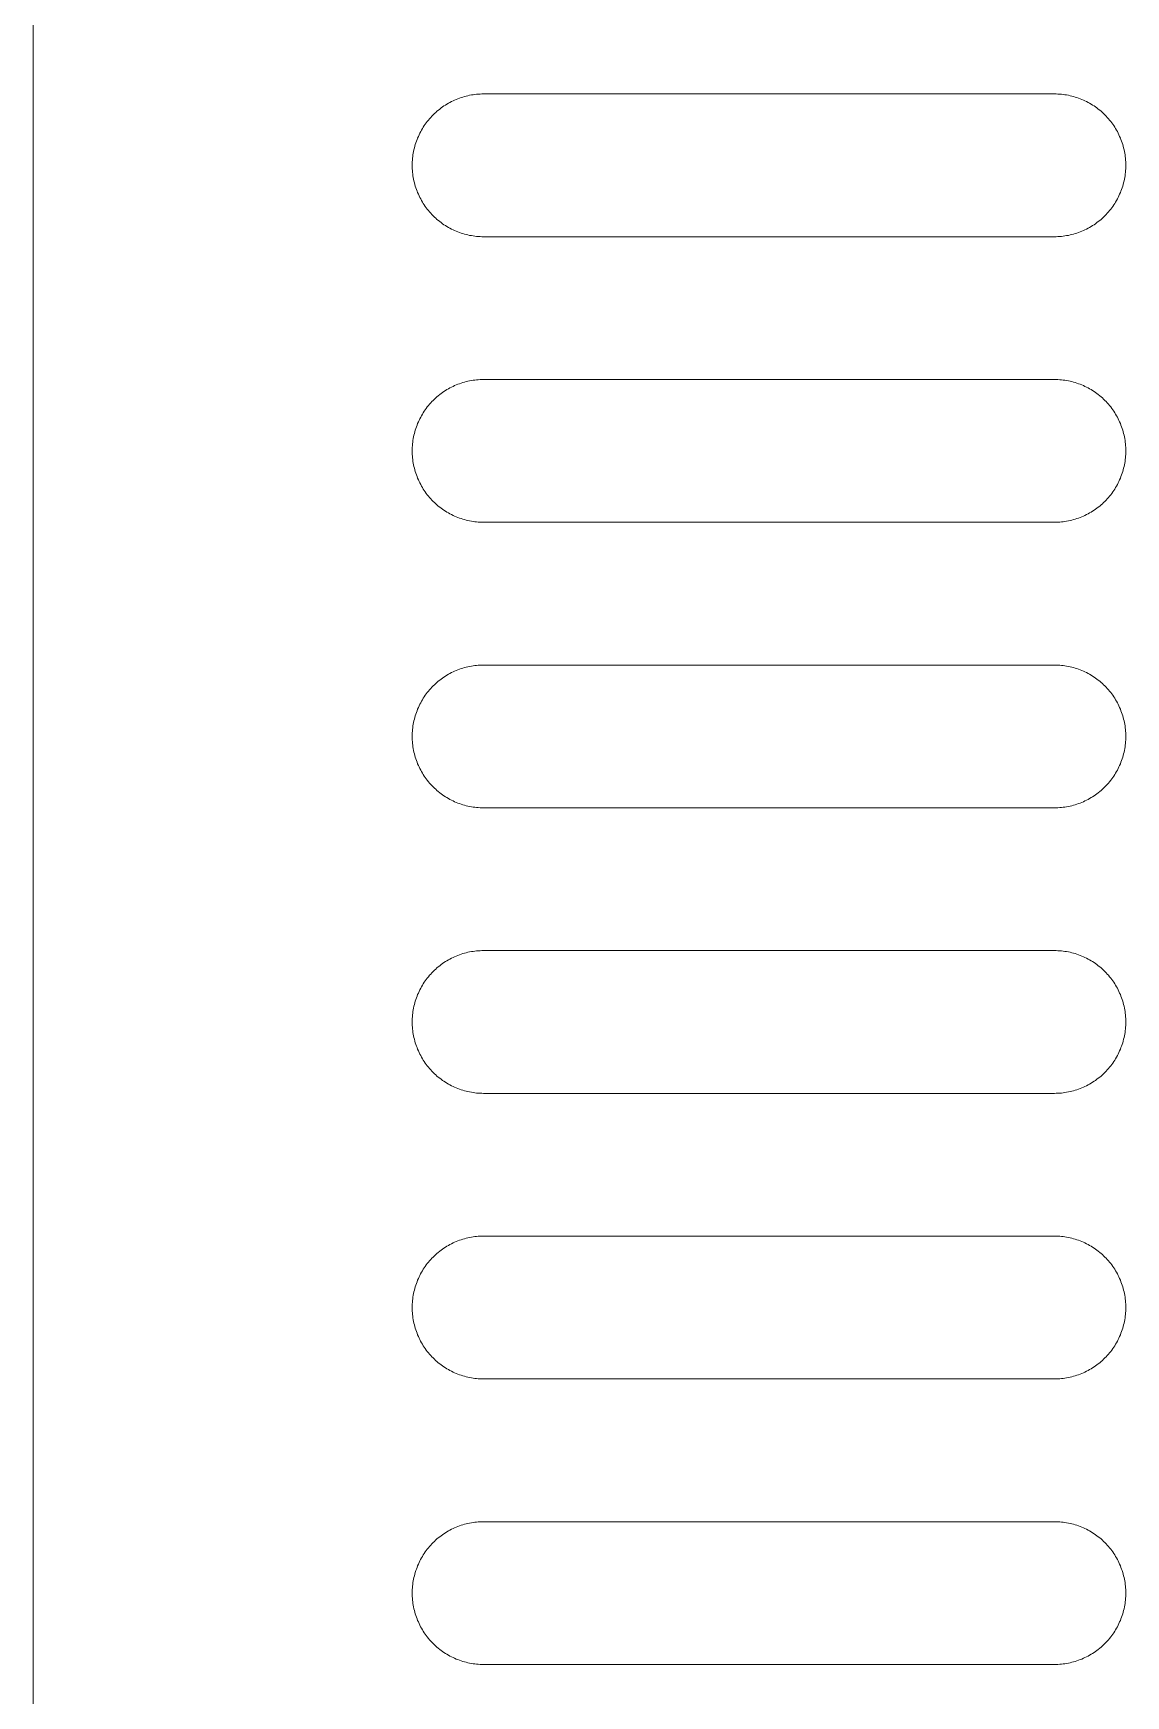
# Model space of a CAD drawing. Header units: millimetres. Extents: x -159872 to 386485, y -250577 to 158966.
# Drawn here: x 156718.8 to 156753.3, y 10677.7 to 10730.1 of the extents above; entities that cross this region are included whole.
import ezdxf

# ---------------------------------------------------------------- set-up
doc = ezdxf.new("R2010")
doc.units = ezdxf.units.MM
doc.layers.get('0').update_dxf_attribs({"lineweight": 25})
doc.layers.add('LDS-equipment-kitchen equipment', color=3, linetype='Continuous', lineweight=13)

# ---------------------------------------------------------------- blocks, each defined once
blk = doc.blocks.new('A$C9600e4bc')
at = {"linetype": 'Continuous', "transparency": 33554687}
for points in [[(0, 1395, 0), (682.4, 1395, 0)], [(467.2, 1383.05, 0), (467.2, 1383.05, 0)], [(476.2, 1383.05, 0), (476.2, 1383.05, 0)], [(485.2, 1383.05, 0), (485.2, 1383.05, 0)], [(494.2, 1383.05, 0), (494.2, 1383.05, 0)], [(503.2, 1383.05, 0), (503.2, 1383.05, 0)], [(512.2, 1383.05, 0), (512.2, 1383.05, 0)], [(464.95, 1380.8, 0), (464.95, 1362.8, 0)], [(469.45, 1380.8, 0), (469.45, 1362.8, 0)], [(473.95, 1380.8, 0), (473.95, 1362.8, 0)], [(478.45, 1380.8, 0), (478.45, 1362.8, 0)], [(482.95, 1380.8, 0), (482.95, 1362.8, 0)], [(487.45, 1380.8, 0), (487.45, 1362.8, 0)], [(491.95, 1380.8, 0), (491.95, 1362.8, 0)], [(496.45, 1380.8, 0), (496.45, 1362.8, 0)], [(500.95, 1380.8, 0), (500.95, 1362.8, 0)], [(505.45, 1380.8, 0), (505.45, 1362.8, 0)], [(509.95, 1380.8, 0), (509.95, 1362.8, 0)], [(514.45, 1380.8, 0), (514.45, 1362.8, 0)], [(467.2, 1360.55, 0), (467.2, 1360.55, 0)], [(476.2, 1360.55, 0), (476.2, 1360.55, 0)], [(485.2, 1360.55, 0), (485.2, 1360.55, 0)], [(494.2, 1360.55, 0), (494.2, 1360.55, 0)], [(503.2, 1360.55, 0), (503.2, 1360.55, 0)], [(512.2, 1360.55, 0), (512.2, 1360.55, 0)]]:
    blk.add_polyline3d(points, dxfattribs=at)
at = {"linetype": 'Continuous'}
for points in [[(464.95, 1380.8, 0), (464.951, 1380.855, 0), (464.953, 1380.91, 0), (464.956, 1380.966, 0), (464.961, 1381.021, 0), (464.967, 1381.075, 0), (464.974, 1381.13, 0), (464.983, 1381.185, 0), (464.993, 1381.239, 0), (465.005, 1381.293, 0), (465.017, 1381.347, 0), (465.031, 1381.4, 0), (465.047, 1381.453, 0), (465.064, 1381.506, 0), (465.081, 1381.558, 0), (465.101, 1381.61, 0), (465.121, 1381.661, 0), (465.143, 1381.712, 0), (465.166, 1381.762, 0), (465.19, 1381.812, 0), (465.216, 1381.861, 0), (465.242, 1381.909, 0), (465.27, 1381.957, 0), (465.299, 1382.004, 0), (465.329, 1382.05, 0), (465.36, 1382.096, 0), (465.393, 1382.14, 0), (465.426, 1382.184, 0), (465.461, 1382.227, 0), (465.496, 1382.27, 0), (465.533, 1382.311, 0), (465.57, 1382.351, 0), (465.609, 1382.391, 0), (465.648, 1382.43, 0), (465.689, 1382.467, 0), (465.73, 1382.504, 0), (465.773, 1382.539, 0), (465.816, 1382.574, 0), (465.86, 1382.607, 0), (465.904, 1382.64, 0), (465.95, 1382.671, 0), (465.996, 1382.701, 0), (466.043, 1382.73, 0), (466.091, 1382.758, 0), (466.139, 1382.784, 0), (466.188, 1382.81, 0), (466.238, 1382.834, 0), (466.288, 1382.857, 0), (466.339, 1382.879, 0), (466.39, 1382.899, 0), (466.442, 1382.918, 0), (466.494, 1382.936, 0), (466.547, 1382.953, 0), (466.6, 1382.969, 0), (466.653, 1382.983, 0), (466.707, 1382.995, 0), (466.761, 1383.007, 0), (466.815, 1383.017, 0), (466.87, 1383.026, 0), (466.925, 1383.033, 0), (466.979, 1383.039, 0), (467.034, 1383.044, 0), (467.09, 1383.047, 0), (467.145, 1383.049, 0), (467.2, 1383.05, 0)], [(467.2, 1383.05, 0), (467.255, 1383.049, 0), (467.31, 1383.047, 0), (467.365, 1383.044, 0), (467.42, 1383.039, 0), (467.475, 1383.033, 0), (467.53, 1383.026, 0), (467.585, 1383.017, 0), (467.639, 1383.007, 0), (467.693, 1382.995, 0), (467.747, 1382.983, 0), (467.8, 1382.969, 0), (467.853, 1382.953, 0), (467.906, 1382.936, 0), (467.958, 1382.918, 0), (468.01, 1382.899, 0), (468.061, 1382.879, 0), (468.112, 1382.857, 0), (468.162, 1382.834, 0), (468.212, 1382.81, 0), (468.261, 1382.784, 0), (468.309, 1382.758, 0), (468.357, 1382.73, 0), (468.404, 1382.701, 0), (468.45, 1382.671, 0), (468.496, 1382.64, 0), (468.54, 1382.607, 0), (468.584, 1382.574, 0), (468.627, 1382.539, 0), (468.67, 1382.504, 0), (468.711, 1382.467, 0), (468.751, 1382.43, 0), (468.791, 1382.391, 0), (468.83, 1382.351, 0), (468.867, 1382.311, 0), (468.904, 1382.27, 0), (468.939, 1382.227, 0), (468.974, 1382.184, 0), (469.007, 1382.14, 0), (469.04, 1382.096, 0), (469.071, 1382.05, 0), (469.101, 1382.004, 0), (469.13, 1381.957, 0), (469.158, 1381.909, 0), (469.184, 1381.861, 0), (469.21, 1381.812, 0), (469.234, 1381.762, 0), (469.257, 1381.712, 0), (469.279, 1381.661, 0), (469.299, 1381.61, 0), (469.318, 1381.558, 0), (469.336, 1381.506, 0), (469.353, 1381.453, 0), (469.368, 1381.4, 0), (469.383, 1381.347, 0), (469.395, 1381.293, 0), (469.407, 1381.239, 0), (469.417, 1381.185, 0), (469.426, 1381.13, 0), (469.433, 1381.075, 0), (469.439, 1381.021, 0), (469.444, 1380.966, 0), (469.447, 1380.91, 0), (469.449, 1380.855, 0), (469.45, 1380.8, 0)], [(473.95, 1380.8, 0), (473.951, 1380.855, 0), (473.953, 1380.91, 0), (473.956, 1380.966, 0), (473.961, 1381.021, 0), (473.967, 1381.075, 0), (473.974, 1381.13, 0), (473.983, 1381.185, 0), (473.993, 1381.239, 0), (474.005, 1381.293, 0), (474.017, 1381.347, 0), (474.031, 1381.4, 0), (474.047, 1381.453, 0), (474.064, 1381.506, 0), (474.082, 1381.558, 0), (474.101, 1381.61, 0), (474.121, 1381.661, 0), (474.143, 1381.712, 0), (474.166, 1381.762, 0), (474.19, 1381.812, 0), (474.216, 1381.861, 0), (474.242, 1381.909, 0), (474.27, 1381.957, 0), (474.299, 1382.004, 0), (474.329, 1382.05, 0), (474.36, 1382.096, 0), (474.393, 1382.14, 0), (474.426, 1382.184, 0), (474.461, 1382.227, 0), (474.496, 1382.27, 0), (474.533, 1382.311, 0), (474.57, 1382.351, 0), (474.609, 1382.391, 0), (474.649, 1382.43, 0), (474.689, 1382.467, 0), (474.73, 1382.504, 0), (474.773, 1382.539, 0), (474.816, 1382.574, 0), (474.86, 1382.607, 0), (474.904, 1382.64, 0), (474.95, 1382.671, 0), (474.996, 1382.701, 0), (475.043, 1382.73, 0), (475.091, 1382.758, 0), (475.139, 1382.784, 0), (475.188, 1382.81, 0), (475.238, 1382.834, 0), (475.288, 1382.857, 0), (475.339, 1382.879, 0), (475.39, 1382.899, 0), (475.442, 1382.918, 0), (475.494, 1382.936, 0), (475.547, 1382.953, 0), (475.6, 1382.969, 0), (475.653, 1382.983, 0), (475.707, 1382.995, 0), (475.761, 1383.007, 0), (475.815, 1383.017, 0), (475.87, 1383.026, 0), (475.925, 1383.033, 0), (475.979, 1383.039, 0), (476.034, 1383.044, 0), (476.09, 1383.047, 0), (476.145, 1383.049, 0), (476.2, 1383.05, 0)], [(476.2, 1383.05, 0), (476.255, 1383.049, 0), (476.31, 1383.047, 0), (476.366, 1383.044, 0), (476.421, 1383.039, 0), (476.475, 1383.033, 0), (476.53, 1383.026, 0), (476.585, 1383.017, 0), (476.639, 1383.007, 0), (476.693, 1382.995, 0), (476.747, 1382.983, 0), (476.8, 1382.969, 0), (476.853, 1382.953, 0), (476.906, 1382.936, 0), (476.958, 1382.918, 0), (477.01, 1382.899, 0), (477.061, 1382.879, 0), (477.112, 1382.857, 0), (477.162, 1382.834, 0), (477.212, 1382.81, 0), (477.261, 1382.784, 0), (477.309, 1382.758, 0), (477.357, 1382.73, 0), (477.404, 1382.701, 0), (477.45, 1382.671, 0), (477.496, 1382.64, 0), (477.54, 1382.607, 0), (477.584, 1382.574, 0), (477.627, 1382.539, 0), (477.67, 1382.504, 0), (477.711, 1382.467, 0), (477.751, 1382.43, 0), (477.791, 1382.391, 0), (477.83, 1382.351, 0), (477.867, 1382.311, 0), (477.904, 1382.27, 0), (477.939, 1382.227, 0), (477.974, 1382.184, 0), (478.007, 1382.14, 0), (478.04, 1382.096, 0), (478.071, 1382.05, 0), (478.101, 1382.004, 0), (478.13, 1381.957, 0), (478.158, 1381.909, 0), (478.184, 1381.861, 0), (478.21, 1381.812, 0), (478.234, 1381.762, 0), (478.257, 1381.712, 0), (478.279, 1381.661, 0), (478.299, 1381.61, 0), (478.318, 1381.558, 0), (478.336, 1381.506, 0), (478.353, 1381.453, 0), (478.368, 1381.4, 0), (478.383, 1381.347, 0), (478.395, 1381.293, 0), (478.407, 1381.239, 0), (478.417, 1381.185, 0), (478.426, 1381.13, 0), (478.433, 1381.075, 0), (478.439, 1381.021, 0), (478.444, 1380.966, 0), (478.447, 1380.91, 0), (478.449, 1380.855, 0), (478.45, 1380.8, 0)], [(482.95, 1380.8, 0), (482.951, 1380.855, 0), (482.953, 1380.91, 0), (482.956, 1380.966, 0), (482.961, 1381.021, 0), (482.967, 1381.075, 0), (482.974, 1381.13, 0), (482.983, 1381.185, 0), (482.993, 1381.239, 0), (483.005, 1381.293, 0), (483.017, 1381.347, 0), (483.031, 1381.4, 0), (483.047, 1381.453, 0), (483.064, 1381.506, 0), (483.082, 1381.558, 0), (483.101, 1381.61, 0), (483.121, 1381.661, 0), (483.143, 1381.712, 0), (483.166, 1381.762, 0), (483.19, 1381.812, 0), (483.216, 1381.861, 0), (483.242, 1381.909, 0), (483.27, 1381.957, 0), (483.299, 1382.004, 0), (483.329, 1382.05, 0), (483.36, 1382.096, 0), (483.393, 1382.14, 0), (483.426, 1382.184, 0), (483.461, 1382.227, 0), (483.496, 1382.27, 0), (483.533, 1382.311, 0), (483.57, 1382.351, 0), (483.609, 1382.391, 0), (483.649, 1382.43, 0), (483.689, 1382.467, 0), (483.73, 1382.504, 0), (483.773, 1382.539, 0), (483.816, 1382.574, 0), (483.86, 1382.607, 0), (483.904, 1382.64, 0), (483.95, 1382.671, 0), (483.996, 1382.701, 0), (484.043, 1382.73, 0), (484.091, 1382.758, 0), (484.139, 1382.784, 0), (484.188, 1382.81, 0), (484.238, 1382.834, 0), (484.288, 1382.857, 0), (484.339, 1382.879, 0), (484.39, 1382.899, 0), (484.442, 1382.918, 0), (484.494, 1382.936, 0), (484.547, 1382.953, 0), (484.6, 1382.969, 0), (484.653, 1382.983, 0), (484.707, 1382.995, 0), (484.761, 1383.007, 0), (484.815, 1383.017, 0), (484.87, 1383.026, 0), (484.925, 1383.033, 0), (484.979, 1383.039, 0), (485.034, 1383.044, 0), (485.09, 1383.047, 0), (485.145, 1383.049, 0), (485.2, 1383.05, 0)], [(485.2, 1383.05, 0), (485.255, 1383.049, 0), (485.31, 1383.047, 0), (485.366, 1383.044, 0), (485.421, 1383.039, 0), (485.475, 1383.033, 0), (485.53, 1383.026, 0), (485.585, 1383.017, 0), (485.639, 1383.007, 0), (485.693, 1382.995, 0), (485.747, 1382.983, 0), (485.8, 1382.969, 0), (485.853, 1382.953, 0), (485.906, 1382.936, 0), (485.958, 1382.918, 0), (486.01, 1382.899, 0), (486.061, 1382.879, 0), (486.112, 1382.857, 0), (486.162, 1382.834, 0), (486.212, 1382.81, 0), (486.261, 1382.784, 0), (486.309, 1382.758, 0), (486.357, 1382.73, 0), (486.404, 1382.701, 0), (486.45, 1382.671, 0), (486.496, 1382.64, 0), (486.54, 1382.607, 0), (486.584, 1382.574, 0), (486.627, 1382.539, 0), (486.67, 1382.504, 0), (486.711, 1382.467, 0), (486.751, 1382.43, 0), (486.791, 1382.391, 0), (486.83, 1382.351, 0), (486.867, 1382.311, 0), (486.904, 1382.27, 0), (486.939, 1382.227, 0), (486.974, 1382.184, 0), (487.007, 1382.14, 0), (487.04, 1382.096, 0), (487.071, 1382.05, 0), (487.101, 1382.004, 0), (487.13, 1381.957, 0), (487.158, 1381.909, 0), (487.184, 1381.861, 0), (487.21, 1381.812, 0), (487.234, 1381.762, 0), (487.257, 1381.712, 0), (487.279, 1381.661, 0), (487.299, 1381.61, 0), (487.318, 1381.558, 0), (487.336, 1381.506, 0), (487.353, 1381.453, 0), (487.368, 1381.4, 0), (487.383, 1381.347, 0), (487.395, 1381.293, 0), (487.407, 1381.239, 0), (487.417, 1381.185, 0), (487.426, 1381.13, 0), (487.433, 1381.075, 0), (487.439, 1381.021, 0), (487.444, 1380.966, 0), (487.447, 1380.91, 0), (487.449, 1380.855, 0), (487.45, 1380.8, 0)], [(491.95, 1380.8, 0), (491.951, 1380.855, 0), (491.953, 1380.91, 0), (491.956, 1380.966, 0), (491.961, 1381.021, 0), (491.967, 1381.075, 0), (491.974, 1381.13, 0), (491.983, 1381.185, 0), (491.993, 1381.239, 0), (492.005, 1381.293, 0), (492.017, 1381.347, 0), (492.031, 1381.4, 0), (492.047, 1381.453, 0), (492.064, 1381.506, 0), (492.081, 1381.558, 0), (492.101, 1381.61, 0), (492.121, 1381.661, 0), (492.143, 1381.712, 0), (492.166, 1381.762, 0), (492.19, 1381.812, 0), (492.216, 1381.861, 0), (492.242, 1381.909, 0), (492.27, 1381.957, 0), (492.299, 1382.004, 0), (492.329, 1382.05, 0), (492.36, 1382.096, 0), (492.393, 1382.14, 0), (492.426, 1382.184, 0), (492.461, 1382.227, 0), (492.496, 1382.27, 0), (492.533, 1382.311, 0), (492.57, 1382.351, 0), (492.609, 1382.391, 0), (492.649, 1382.43, 0), (492.689, 1382.467, 0), (492.73, 1382.504, 0), (492.773, 1382.539, 0), (492.816, 1382.574, 0), (492.86, 1382.607, 0), (492.904, 1382.64, 0), (492.95, 1382.671, 0), (492.996, 1382.701, 0), (493.043, 1382.73, 0), (493.091, 1382.758, 0), (493.139, 1382.784, 0), (493.188, 1382.81, 0), (493.238, 1382.834, 0), (493.288, 1382.857, 0), (493.339, 1382.879, 0), (493.39, 1382.899, 0), (493.442, 1382.918, 0), (493.494, 1382.936, 0), (493.547, 1382.953, 0), (493.6, 1382.969, 0), (493.653, 1382.983, 0), (493.707, 1382.995, 0), (493.761, 1383.007, 0), (493.815, 1383.017, 0), (493.87, 1383.026, 0), (493.925, 1383.033, 0), (493.979, 1383.039, 0), (494.034, 1383.044, 0), (494.09, 1383.047, 0), (494.145, 1383.049, 0), (494.2, 1383.05, 0)], [(494.2, 1383.05, 0), (494.255, 1383.049, 0), (494.31, 1383.047, 0), (494.365, 1383.044, 0), (494.421, 1383.039, 0), (494.475, 1383.033, 0), (494.53, 1383.026, 0), (494.585, 1383.017, 0), (494.639, 1383.007, 0), (494.693, 1382.995, 0), (494.747, 1382.983, 0), (494.8, 1382.969, 0), (494.853, 1382.953, 0), (494.906, 1382.936, 0), (494.958, 1382.918, 0), (495.01, 1382.899, 0), (495.061, 1382.879, 0), (495.112, 1382.857, 0), (495.162, 1382.834, 0), (495.212, 1382.81, 0), (495.261, 1382.784, 0), (495.309, 1382.758, 0), (495.357, 1382.73, 0), (495.404, 1382.701, 0), (495.45, 1382.671, 0), (495.496, 1382.64, 0), (495.54, 1382.607, 0), (495.584, 1382.574, 0), (495.627, 1382.539, 0), (495.67, 1382.504, 0), (495.711, 1382.467, 0), (495.751, 1382.43, 0), (495.791, 1382.391, 0), (495.83, 1382.351, 0), (495.867, 1382.311, 0), (495.904, 1382.27, 0), (495.939, 1382.227, 0), (495.974, 1382.184, 0), (496.007, 1382.14, 0), (496.04, 1382.096, 0), (496.071, 1382.05, 0), (496.101, 1382.004, 0), (496.13, 1381.957, 0), (496.158, 1381.909, 0), (496.184, 1381.861, 0), (496.21, 1381.812, 0), (496.234, 1381.762, 0), (496.257, 1381.712, 0), (496.279, 1381.661, 0), (496.299, 1381.61, 0), (496.318, 1381.558, 0), (496.336, 1381.506, 0), (496.353, 1381.453, 0), (496.368, 1381.4, 0), (496.383, 1381.347, 0), (496.395, 1381.293, 0), (496.407, 1381.239, 0), (496.417, 1381.185, 0), (496.426, 1381.13, 0), (496.433, 1381.075, 0), (496.439, 1381.021, 0), (496.444, 1380.966, 0), (496.447, 1380.91, 0), (496.449, 1380.855, 0), (496.45, 1380.8, 0)], [(500.95, 1380.8, 0), (500.951, 1380.855, 0), (500.953, 1380.91, 0), (500.956, 1380.966, 0), (500.961, 1381.021, 0), (500.967, 1381.075, 0), (500.974, 1381.13, 0), (500.983, 1381.185, 0), (500.993, 1381.239, 0), (501.005, 1381.293, 0), (501.017, 1381.347, 0), (501.031, 1381.4, 0), (501.047, 1381.453, 0), (501.064, 1381.506, 0), (501.081, 1381.558, 0), (501.101, 1381.61, 0), (501.121, 1381.661, 0), (501.143, 1381.712, 0), (501.166, 1381.762, 0), (501.19, 1381.812, 0), (501.216, 1381.861, 0), (501.242, 1381.909, 0), (501.27, 1381.957, 0), (501.299, 1382.004, 0), (501.329, 1382.05, 0), (501.36, 1382.096, 0), (501.393, 1382.14, 0), (501.426, 1382.184, 0), (501.461, 1382.227, 0), (501.496, 1382.27, 0), (501.533, 1382.311, 0), (501.57, 1382.351, 0), (501.609, 1382.391, 0), (501.648, 1382.43, 0), (501.689, 1382.467, 0), (501.73, 1382.504, 0), (501.773, 1382.539, 0), (501.816, 1382.574, 0), (501.86, 1382.607, 0), (501.904, 1382.64, 0), (501.95, 1382.671, 0), (501.996, 1382.701, 0), (502.043, 1382.73, 0), (502.091, 1382.758, 0), (502.139, 1382.784, 0), (502.188, 1382.81, 0), (502.238, 1382.834, 0), (502.288, 1382.857, 0), (502.339, 1382.879, 0), (502.39, 1382.899, 0), (502.442, 1382.918, 0), (502.494, 1382.936, 0), (502.547, 1382.953, 0), (502.6, 1382.969, 0), (502.653, 1382.983, 0), (502.707, 1382.995, 0), (502.761, 1383.007, 0), (502.815, 1383.017, 0), (502.87, 1383.026, 0), (502.925, 1383.033, 0), (502.979, 1383.039, 0), (503.034, 1383.044, 0), (503.09, 1383.047, 0), (503.145, 1383.049, 0), (503.2, 1383.05, 0)], [(503.2, 1383.05, 0), (503.255, 1383.049, 0), (503.31, 1383.047, 0), (503.365, 1383.044, 0), (503.42, 1383.039, 0), (503.475, 1383.033, 0), (503.53, 1383.026, 0), (503.585, 1383.017, 0), (503.639, 1383.007, 0), (503.693, 1382.995, 0), (503.747, 1382.983, 0), (503.8, 1382.969, 0), (503.853, 1382.953, 0), (503.906, 1382.936, 0), (503.958, 1382.918, 0), (504.01, 1382.899, 0), (504.061, 1382.879, 0), (504.112, 1382.857, 0), (504.162, 1382.834, 0), (504.212, 1382.81, 0), (504.261, 1382.784, 0), (504.309, 1382.758, 0), (504.357, 1382.73, 0), (504.404, 1382.701, 0), (504.45, 1382.671, 0), (504.496, 1382.64, 0), (504.54, 1382.607, 0), (504.584, 1382.574, 0), (504.627, 1382.539, 0), (504.67, 1382.504, 0), (504.711, 1382.467, 0), (504.751, 1382.43, 0), (504.791, 1382.391, 0), (504.83, 1382.351, 0), (504.867, 1382.311, 0), (504.904, 1382.27, 0), (504.939, 1382.227, 0), (504.974, 1382.184, 0), (505.007, 1382.14, 0), (505.04, 1382.096, 0), (505.071, 1382.05, 0), (505.101, 1382.004, 0), (505.13, 1381.957, 0), (505.158, 1381.909, 0), (505.184, 1381.861, 0), (505.21, 1381.812, 0), (505.234, 1381.762, 0), (505.257, 1381.712, 0), (505.279, 1381.661, 0), (505.299, 1381.61, 0), (505.318, 1381.558, 0), (505.336, 1381.506, 0), (505.353, 1381.453, 0), (505.368, 1381.4, 0), (505.383, 1381.347, 0), (505.395, 1381.293, 0), (505.407, 1381.239, 0), (505.417, 1381.185, 0), (505.426, 1381.13, 0), (505.433, 1381.075, 0), (505.439, 1381.021, 0), (505.444, 1380.966, 0), (505.447, 1380.91, 0), (505.449, 1380.855, 0), (505.45, 1380.8, 0)], [(509.95, 1380.8, 0), (509.951, 1380.855, 0), (509.953, 1380.91, 0), (509.956, 1380.966, 0), (509.961, 1381.021, 0), (509.967, 1381.075, 0), (509.974, 1381.13, 0), (509.983, 1381.185, 0), (509.993, 1381.239, 0), (510.005, 1381.293, 0), (510.017, 1381.347, 0), (510.031, 1381.4, 0), (510.047, 1381.453, 0), (510.064, 1381.506, 0), (510.081, 1381.558, 0), (510.101, 1381.61, 0), (510.121, 1381.661, 0), (510.143, 1381.712, 0), (510.166, 1381.762, 0), (510.19, 1381.812, 0), (510.216, 1381.861, 0), (510.242, 1381.909, 0), (510.27, 1381.957, 0), (510.299, 1382.004, 0), (510.329, 1382.05, 0), (510.36, 1382.096, 0), (510.393, 1382.14, 0), (510.426, 1382.184, 0), (510.461, 1382.227, 0), (510.496, 1382.27, 0), (510.533, 1382.311, 0), (510.57, 1382.351, 0), (510.609, 1382.391, 0), (510.648, 1382.43, 0), (510.689, 1382.467, 0), (510.73, 1382.504, 0), (510.773, 1382.539, 0), (510.816, 1382.574, 0), (510.86, 1382.607, 0), (510.904, 1382.64, 0), (510.95, 1382.671, 0), (510.996, 1382.701, 0), (511.043, 1382.73, 0), (511.091, 1382.758, 0), (511.139, 1382.784, 0), (511.188, 1382.81, 0), (511.238, 1382.834, 0), (511.288, 1382.857, 0), (511.339, 1382.879, 0), (511.39, 1382.899, 0), (511.442, 1382.918, 0), (511.494, 1382.936, 0), (511.547, 1382.953, 0), (511.6, 1382.969, 0), (511.653, 1382.983, 0), (511.707, 1382.995, 0), (511.761, 1383.007, 0), (511.815, 1383.017, 0), (511.87, 1383.026, 0), (511.925, 1383.033, 0), (511.979, 1383.039, 0), (512.034, 1383.044, 0), (512.09, 1383.047, 0), (512.145, 1383.049, 0), (512.2, 1383.05, 0)], [(512.2, 1383.05, 0), (512.255, 1383.049, 0), (512.31, 1383.047, 0), (512.365, 1383.044, 0), (512.42, 1383.039, 0), (512.475, 1383.033, 0), (512.53, 1383.026, 0), (512.585, 1383.017, 0), (512.639, 1383.007, 0), (512.693, 1382.995, 0), (512.747, 1382.983, 0), (512.8, 1382.969, 0), (512.853, 1382.953, 0), (512.906, 1382.936, 0), (512.958, 1382.918, 0), (513.01, 1382.899, 0), (513.061, 1382.879, 0), (513.112, 1382.857, 0), (513.162, 1382.834, 0), (513.212, 1382.81, 0), (513.261, 1382.784, 0), (513.309, 1382.758, 0), (513.357, 1382.73, 0), (513.404, 1382.701, 0), (513.45, 1382.671, 0), (513.496, 1382.64, 0), (513.54, 1382.607, 0), (513.584, 1382.574, 0), (513.627, 1382.539, 0), (513.67, 1382.504, 0), (513.711, 1382.467, 0), (513.751, 1382.43, 0), (513.791, 1382.391, 0), (513.83, 1382.351, 0), (513.867, 1382.311, 0), (513.904, 1382.27, 0), (513.939, 1382.227, 0), (513.974, 1382.184, 0), (514.007, 1382.14, 0), (514.04, 1382.096, 0), (514.071, 1382.05, 0), (514.101, 1382.004, 0), (514.13, 1381.957, 0), (514.158, 1381.909, 0), (514.184, 1381.861, 0), (514.21, 1381.812, 0), (514.234, 1381.762, 0), (514.257, 1381.712, 0), (514.279, 1381.661, 0), (514.299, 1381.61, 0), (514.318, 1381.558, 0), (514.336, 1381.506, 0), (514.353, 1381.453, 0), (514.368, 1381.4, 0), (514.383, 1381.347, 0), (514.395, 1381.293, 0), (514.407, 1381.239, 0), (514.417, 1381.185, 0), (514.426, 1381.13, 0), (514.433, 1381.075, 0), (514.439, 1381.021, 0), (514.444, 1380.966, 0), (514.447, 1380.91, 0), (514.449, 1380.855, 0), (514.45, 1380.8, 0)], [(467.2, 1360.55, 0), (467.145, 1360.551, 0), (467.09, 1360.553, 0), (467.034, 1360.556, 0), (466.979, 1360.561, 0), (466.925, 1360.567, 0), (466.87, 1360.574, 0), (466.815, 1360.583, 0), (466.761, 1360.593, 0), (466.707, 1360.605, 0), (466.653, 1360.617, 0), (466.6, 1360.631, 0), (466.547, 1360.647, 0), (466.494, 1360.663, 0), (466.442, 1360.681, 0), (466.39, 1360.701, 0), (466.339, 1360.721, 0), (466.288, 1360.743, 0), (466.238, 1360.766, 0), (466.188, 1360.79, 0), (466.139, 1360.816, 0), (466.091, 1360.842, 0), (466.043, 1360.87, 0), (465.996, 1360.899, 0), (465.95, 1360.929, 0), (465.904, 1360.96, 0), (465.86, 1360.993, 0), (465.816, 1361.026, 0), (465.773, 1361.061, 0), (465.73, 1361.096, 0), (465.689, 1361.133, 0), (465.648, 1361.17, 0), (465.609, 1361.209, 0), (465.57, 1361.248, 0), (465.533, 1361.289, 0), (465.496, 1361.33, 0), (465.461, 1361.373, 0), (465.426, 1361.416, 0), (465.393, 1361.46, 0), (465.36, 1361.504, 0), (465.329, 1361.55, 0), (465.299, 1361.596, 0), (465.27, 1361.643, 0), (465.242, 1361.691, 0), (465.216, 1361.739, 0), (465.19, 1361.788, 0), (465.166, 1361.838, 0), (465.143, 1361.888, 0), (465.121, 1361.939, 0), (465.101, 1361.99, 0), (465.081, 1362.042, 0), (465.064, 1362.094, 0), (465.047, 1362.147, 0), (465.031, 1362.2, 0), (465.017, 1362.253, 0), (465.005, 1362.307, 0), (464.993, 1362.361, 0), (464.983, 1362.415, 0), (464.974, 1362.47, 0), (464.967, 1362.525, 0), (464.961, 1362.579, 0), (464.956, 1362.634, 0), (464.953, 1362.69, 0), (464.951, 1362.745, 0), (464.95, 1362.8, 0)], [(469.45, 1362.8, 0), (469.449, 1362.745, 0), (469.447, 1362.69, 0), (469.444, 1362.634, 0), (469.439, 1362.579, 0), (469.433, 1362.525, 0), (469.426, 1362.47, 0), (469.417, 1362.415, 0), (469.407, 1362.361, 0), (469.395, 1362.307, 0), (469.383, 1362.253, 0), (469.368, 1362.2, 0), (469.353, 1362.147, 0), (469.336, 1362.094, 0), (469.318, 1362.042, 0), (469.299, 1361.99, 0), (469.279, 1361.939, 0), (469.257, 1361.888, 0), (469.234, 1361.838, 0), (469.21, 1361.788, 0), (469.184, 1361.739, 0), (469.158, 1361.691, 0), (469.13, 1361.643, 0), (469.101, 1361.596, 0), (469.071, 1361.55, 0), (469.04, 1361.504, 0), (469.007, 1361.46, 0), (468.974, 1361.416, 0), (468.939, 1361.373, 0), (468.904, 1361.33, 0), (468.867, 1361.289, 0), (468.83, 1361.248, 0), (468.791, 1361.209, 0), (468.751, 1361.17, 0), (468.711, 1361.133, 0), (468.67, 1361.096, 0), (468.627, 1361.061, 0), (468.584, 1361.026, 0), (468.54, 1360.993, 0), (468.496, 1360.96, 0), (468.45, 1360.929, 0), (468.404, 1360.899, 0), (468.357, 1360.87, 0), (468.309, 1360.842, 0), (468.261, 1360.816, 0), (468.212, 1360.79, 0), (468.162, 1360.766, 0), (468.112, 1360.743, 0), (468.061, 1360.721, 0), (468.01, 1360.701, 0), (467.958, 1360.681, 0), (467.906, 1360.663, 0), (467.853, 1360.647, 0), (467.8, 1360.631, 0), (467.747, 1360.617, 0), (467.693, 1360.605, 0), (467.639, 1360.593, 0), (467.585, 1360.583, 0), (467.53, 1360.574, 0), (467.475, 1360.567, 0), (467.42, 1360.561, 0), (467.365, 1360.556, 0), (467.31, 1360.553, 0), (467.255, 1360.551, 0), (467.2, 1360.55, 0)], [(476.2, 1360.55, 0), (476.145, 1360.551, 0), (476.09, 1360.553, 0), (476.034, 1360.556, 0), (475.979, 1360.561, 0), (475.925, 1360.567, 0), (475.87, 1360.574, 0), (475.815, 1360.583, 0), (475.761, 1360.593, 0), (475.707, 1360.605, 0), (475.653, 1360.617, 0), (475.6, 1360.631, 0), (475.547, 1360.647, 0), (475.494, 1360.663, 0), (475.442, 1360.681, 0), (475.39, 1360.701, 0), (475.339, 1360.721, 0), (475.288, 1360.743, 0), (475.238, 1360.766, 0), (475.188, 1360.79, 0), (475.139, 1360.816, 0), (475.091, 1360.842, 0), (475.043, 1360.87, 0), (474.996, 1360.899, 0), (474.95, 1360.929, 0), (474.904, 1360.96, 0), (474.86, 1360.993, 0), (474.816, 1361.026, 0), (474.773, 1361.061, 0), (474.73, 1361.096, 0), (474.689, 1361.133, 0), (474.649, 1361.17, 0), (474.609, 1361.209, 0), (474.57, 1361.248, 0), (474.533, 1361.289, 0), (474.496, 1361.33, 0), (474.461, 1361.373, 0), (474.426, 1361.416, 0), (474.393, 1361.46, 0), (474.36, 1361.504, 0), (474.329, 1361.55, 0), (474.299, 1361.596, 0), (474.27, 1361.643, 0), (474.242, 1361.691, 0), (474.216, 1361.739, 0), (474.19, 1361.788, 0), (474.166, 1361.838, 0), (474.143, 1361.888, 0), (474.121, 1361.939, 0), (474.101, 1361.99, 0), (474.082, 1362.042, 0), (474.064, 1362.094, 0), (474.047, 1362.147, 0), (474.031, 1362.2, 0), (474.017, 1362.253, 0), (474.005, 1362.307, 0), (473.993, 1362.361, 0), (473.983, 1362.415, 0), (473.974, 1362.47, 0), (473.967, 1362.525, 0), (473.961, 1362.579, 0), (473.956, 1362.634, 0), (473.953, 1362.69, 0), (473.951, 1362.745, 0), (473.95, 1362.8, 0)], [(478.45, 1362.8, 0), (478.449, 1362.745, 0), (478.447, 1362.69, 0), (478.444, 1362.634, 0), (478.439, 1362.579, 0), (478.433, 1362.525, 0), (478.426, 1362.47, 0), (478.417, 1362.415, 0), (478.407, 1362.361, 0), (478.395, 1362.307, 0), (478.383, 1362.253, 0), (478.368, 1362.2, 0), (478.353, 1362.147, 0), (478.336, 1362.094, 0), (478.318, 1362.042, 0), (478.299, 1361.99, 0), (478.279, 1361.939, 0), (478.257, 1361.888, 0), (478.234, 1361.838, 0), (478.21, 1361.788, 0), (478.184, 1361.739, 0), (478.158, 1361.691, 0), (478.13, 1361.643, 0), (478.101, 1361.596, 0), (478.071, 1361.55, 0), (478.04, 1361.504, 0), (478.007, 1361.46, 0), (477.974, 1361.416, 0), (477.939, 1361.373, 0), (477.904, 1361.33, 0), (477.867, 1361.289, 0), (477.83, 1361.248, 0), (477.791, 1361.209, 0), (477.751, 1361.17, 0), (477.711, 1361.133, 0), (477.67, 1361.096, 0), (477.627, 1361.061, 0), (477.584, 1361.026, 0), (477.54, 1360.993, 0), (477.496, 1360.96, 0), (477.45, 1360.929, 0), (477.404, 1360.899, 0), (477.357, 1360.87, 0), (477.309, 1360.842, 0), (477.261, 1360.816, 0), (477.212, 1360.79, 0), (477.162, 1360.766, 0), (477.112, 1360.743, 0), (477.061, 1360.721, 0), (477.01, 1360.701, 0), (476.958, 1360.681, 0), (476.906, 1360.663, 0), (476.853, 1360.647, 0), (476.8, 1360.631, 0), (476.747, 1360.617, 0), (476.693, 1360.605, 0), (476.639, 1360.593, 0), (476.585, 1360.583, 0), (476.53, 1360.574, 0), (476.475, 1360.567, 0), (476.421, 1360.561, 0), (476.366, 1360.556, 0), (476.31, 1360.553, 0), (476.255, 1360.551, 0), (476.2, 1360.55, 0)], [(485.2, 1360.55, 0), (485.145, 1360.551, 0), (485.09, 1360.553, 0), (485.034, 1360.556, 0), (484.979, 1360.561, 0), (484.925, 1360.567, 0), (484.87, 1360.574, 0), (484.815, 1360.583, 0), (484.761, 1360.593, 0), (484.707, 1360.605, 0), (484.653, 1360.617, 0), (484.6, 1360.631, 0), (484.547, 1360.647, 0), (484.494, 1360.663, 0), (484.442, 1360.681, 0), (484.39, 1360.701, 0), (484.339, 1360.721, 0), (484.288, 1360.743, 0), (484.238, 1360.766, 0), (484.188, 1360.79, 0), (484.139, 1360.816, 0), (484.091, 1360.842, 0), (484.043, 1360.87, 0), (483.996, 1360.899, 0), (483.95, 1360.929, 0), (483.904, 1360.96, 0), (483.86, 1360.993, 0), (483.816, 1361.026, 0), (483.773, 1361.061, 0), (483.73, 1361.096, 0), (483.689, 1361.133, 0), (483.649, 1361.17, 0), (483.609, 1361.209, 0), (483.57, 1361.248, 0), (483.533, 1361.289, 0), (483.496, 1361.33, 0), (483.461, 1361.373, 0), (483.426, 1361.416, 0), (483.393, 1361.46, 0), (483.36, 1361.504, 0), (483.329, 1361.55, 0), (483.299, 1361.596, 0), (483.27, 1361.643, 0), (483.242, 1361.691, 0), (483.216, 1361.739, 0), (483.19, 1361.788, 0), (483.166, 1361.838, 0), (483.143, 1361.888, 0), (483.121, 1361.939, 0), (483.101, 1361.99, 0), (483.082, 1362.042, 0), (483.064, 1362.094, 0), (483.047, 1362.147, 0), (483.031, 1362.2, 0), (483.017, 1362.253, 0), (483.005, 1362.307, 0), (482.993, 1362.361, 0), (482.983, 1362.415, 0), (482.974, 1362.47, 0), (482.967, 1362.525, 0), (482.961, 1362.579, 0), (482.956, 1362.634, 0), (482.953, 1362.69, 0), (482.951, 1362.745, 0), (482.95, 1362.8, 0)], [(487.45, 1362.8, 0), (487.449, 1362.745, 0), (487.447, 1362.69, 0), (487.444, 1362.634, 0), (487.439, 1362.579, 0), (487.433, 1362.525, 0), (487.426, 1362.47, 0), (487.417, 1362.415, 0), (487.407, 1362.361, 0), (487.395, 1362.307, 0), (487.383, 1362.253, 0), (487.368, 1362.2, 0), (487.353, 1362.147, 0), (487.336, 1362.094, 0), (487.318, 1362.042, 0), (487.299, 1361.99, 0), (487.279, 1361.939, 0), (487.257, 1361.888, 0), (487.234, 1361.838, 0), (487.21, 1361.788, 0), (487.184, 1361.739, 0), (487.158, 1361.691, 0), (487.13, 1361.643, 0), (487.101, 1361.596, 0), (487.071, 1361.55, 0), (487.04, 1361.504, 0), (487.007, 1361.46, 0), (486.974, 1361.416, 0), (486.939, 1361.373, 0), (486.904, 1361.33, 0), (486.867, 1361.289, 0), (486.83, 1361.248, 0), (486.791, 1361.209, 0), (486.751, 1361.17, 0), (486.711, 1361.133, 0), (486.67, 1361.096, 0), (486.627, 1361.061, 0), (486.584, 1361.026, 0), (486.54, 1360.993, 0), (486.496, 1360.96, 0), (486.45, 1360.929, 0), (486.404, 1360.899, 0), (486.357, 1360.87, 0), (486.309, 1360.842, 0), (486.261, 1360.816, 0), (486.212, 1360.79, 0), (486.162, 1360.766, 0), (486.112, 1360.743, 0), (486.061, 1360.721, 0), (486.01, 1360.701, 0), (485.958, 1360.681, 0), (485.906, 1360.663, 0), (485.853, 1360.647, 0), (485.8, 1360.631, 0), (485.747, 1360.617, 0), (485.693, 1360.605, 0), (485.639, 1360.593, 0), (485.585, 1360.583, 0), (485.53, 1360.574, 0), (485.475, 1360.567, 0), (485.421, 1360.561, 0), (485.366, 1360.556, 0), (485.31, 1360.553, 0), (485.255, 1360.551, 0), (485.2, 1360.55, 0)], [(494.2, 1360.55, 0), (494.145, 1360.551, 0), (494.09, 1360.553, 0), (494.034, 1360.556, 0), (493.979, 1360.561, 0), (493.925, 1360.567, 0), (493.87, 1360.574, 0), (493.815, 1360.583, 0), (493.761, 1360.593, 0), (493.707, 1360.605, 0), (493.653, 1360.617, 0), (493.6, 1360.631, 0), (493.547, 1360.647, 0), (493.494, 1360.663, 0), (493.442, 1360.681, 0), (493.39, 1360.701, 0), (493.339, 1360.721, 0), (493.288, 1360.743, 0), (493.238, 1360.766, 0), (493.188, 1360.79, 0), (493.139, 1360.816, 0), (493.091, 1360.842, 0), (493.043, 1360.87, 0), (492.996, 1360.899, 0), (492.95, 1360.929, 0), (492.904, 1360.96, 0), (492.86, 1360.993, 0), (492.816, 1361.026, 0), (492.773, 1361.061, 0), (492.73, 1361.096, 0), (492.689, 1361.133, 0), (492.649, 1361.17, 0), (492.609, 1361.209, 0), (492.57, 1361.248, 0), (492.533, 1361.289, 0), (492.496, 1361.33, 0), (492.461, 1361.373, 0), (492.426, 1361.416, 0), (492.393, 1361.46, 0), (492.36, 1361.504, 0), (492.329, 1361.55, 0), (492.299, 1361.596, 0), (492.27, 1361.643, 0), (492.242, 1361.691, 0), (492.216, 1361.739, 0), (492.19, 1361.788, 0), (492.166, 1361.838, 0), (492.143, 1361.888, 0), (492.121, 1361.939, 0), (492.101, 1361.99, 0), (492.081, 1362.042, 0), (492.064, 1362.094, 0), (492.047, 1362.147, 0), (492.031, 1362.2, 0), (492.017, 1362.253, 0), (492.005, 1362.307, 0), (491.993, 1362.361, 0), (491.983, 1362.415, 0), (491.974, 1362.47, 0), (491.967, 1362.525, 0), (491.961, 1362.579, 0), (491.956, 1362.634, 0), (491.953, 1362.69, 0), (491.951, 1362.745, 0), (491.95, 1362.8, 0)], [(496.45, 1362.8, 0), (496.449, 1362.745, 0), (496.447, 1362.69, 0), (496.444, 1362.634, 0), (496.439, 1362.579, 0), (496.433, 1362.525, 0), (496.426, 1362.47, 0), (496.417, 1362.415, 0), (496.407, 1362.361, 0), (496.395, 1362.307, 0), (496.383, 1362.253, 0), (496.368, 1362.2, 0), (496.353, 1362.147, 0), (496.336, 1362.094, 0), (496.318, 1362.042, 0), (496.299, 1361.99, 0), (496.279, 1361.939, 0), (496.257, 1361.888, 0), (496.234, 1361.838, 0), (496.21, 1361.788, 0), (496.184, 1361.739, 0), (496.158, 1361.691, 0), (496.13, 1361.643, 0), (496.101, 1361.596, 0), (496.071, 1361.55, 0), (496.04, 1361.504, 0), (496.007, 1361.46, 0), (495.974, 1361.416, 0), (495.939, 1361.373, 0), (495.904, 1361.33, 0), (495.867, 1361.289, 0), (495.83, 1361.248, 0), (495.791, 1361.209, 0), (495.751, 1361.17, 0), (495.711, 1361.133, 0), (495.67, 1361.096, 0), (495.627, 1361.061, 0), (495.584, 1361.026, 0), (495.54, 1360.993, 0), (495.496, 1360.96, 0), (495.45, 1360.929, 0), (495.404, 1360.899, 0), (495.357, 1360.87, 0), (495.309, 1360.842, 0), (495.261, 1360.816, 0), (495.212, 1360.79, 0), (495.162, 1360.766, 0), (495.112, 1360.743, 0), (495.061, 1360.721, 0), (495.01, 1360.701, 0), (494.958, 1360.681, 0), (494.906, 1360.663, 0), (494.853, 1360.647, 0), (494.8, 1360.631, 0), (494.747, 1360.617, 0), (494.693, 1360.605, 0), (494.639, 1360.593, 0), (494.585, 1360.583, 0), (494.53, 1360.574, 0), (494.475, 1360.567, 0), (494.421, 1360.561, 0), (494.365, 1360.556, 0), (494.31, 1360.553, 0), (494.255, 1360.551, 0), (494.2, 1360.55, 0)], [(503.2, 1360.55, 0), (503.145, 1360.551, 0), (503.09, 1360.553, 0), (503.034, 1360.556, 0), (502.979, 1360.561, 0), (502.925, 1360.567, 0), (502.87, 1360.574, 0), (502.815, 1360.583, 0), (502.761, 1360.593, 0), (502.707, 1360.605, 0), (502.653, 1360.617, 0), (502.6, 1360.631, 0), (502.547, 1360.647, 0), (502.494, 1360.663, 0), (502.442, 1360.681, 0), (502.39, 1360.701, 0), (502.339, 1360.721, 0), (502.288, 1360.743, 0), (502.238, 1360.766, 0), (502.188, 1360.79, 0), (502.139, 1360.816, 0), (502.091, 1360.842, 0), (502.043, 1360.87, 0), (501.996, 1360.899, 0), (501.95, 1360.929, 0), (501.904, 1360.96, 0), (501.86, 1360.993, 0), (501.816, 1361.026, 0), (501.773, 1361.061, 0), (501.73, 1361.096, 0), (501.689, 1361.133, 0), (501.648, 1361.17, 0), (501.609, 1361.209, 0), (501.57, 1361.248, 0), (501.533, 1361.289, 0), (501.496, 1361.33, 0), (501.461, 1361.373, 0), (501.426, 1361.416, 0), (501.393, 1361.46, 0), (501.36, 1361.504, 0), (501.329, 1361.55, 0), (501.299, 1361.596, 0), (501.27, 1361.643, 0), (501.242, 1361.691, 0), (501.216, 1361.739, 0), (501.19, 1361.788, 0), (501.166, 1361.838, 0), (501.143, 1361.888, 0), (501.121, 1361.939, 0), (501.101, 1361.99, 0), (501.081, 1362.042, 0), (501.064, 1362.094, 0), (501.047, 1362.147, 0), (501.031, 1362.2, 0), (501.017, 1362.253, 0), (501.005, 1362.307, 0), (500.993, 1362.361, 0), (500.983, 1362.415, 0), (500.974, 1362.47, 0), (500.967, 1362.525, 0), (500.961, 1362.579, 0), (500.956, 1362.634, 0), (500.953, 1362.69, 0), (500.951, 1362.745, 0), (500.95, 1362.8, 0)], [(505.45, 1362.8, 0), (505.449, 1362.745, 0), (505.447, 1362.69, 0), (505.444, 1362.634, 0), (505.439, 1362.579, 0), (505.433, 1362.525, 0), (505.426, 1362.47, 0), (505.417, 1362.415, 0), (505.407, 1362.361, 0), (505.395, 1362.307, 0), (505.383, 1362.253, 0), (505.368, 1362.2, 0), (505.353, 1362.147, 0), (505.336, 1362.094, 0), (505.318, 1362.042, 0), (505.299, 1361.99, 0), (505.279, 1361.939, 0), (505.257, 1361.888, 0), (505.234, 1361.838, 0), (505.21, 1361.788, 0), (505.184, 1361.739, 0), (505.158, 1361.691, 0), (505.13, 1361.643, 0), (505.101, 1361.596, 0), (505.071, 1361.55, 0), (505.04, 1361.504, 0), (505.007, 1361.46, 0), (504.974, 1361.416, 0), (504.939, 1361.373, 0), (504.904, 1361.33, 0), (504.867, 1361.289, 0), (504.83, 1361.248, 0), (504.791, 1361.209, 0), (504.751, 1361.17, 0), (504.711, 1361.133, 0), (504.67, 1361.096, 0), (504.627, 1361.061, 0), (504.584, 1361.026, 0), (504.54, 1360.993, 0), (504.496, 1360.96, 0), (504.45, 1360.929, 0), (504.404, 1360.899, 0), (504.357, 1360.87, 0), (504.309, 1360.842, 0), (504.261, 1360.816, 0), (504.212, 1360.79, 0), (504.162, 1360.766, 0), (504.112, 1360.743, 0), (504.061, 1360.721, 0), (504.01, 1360.701, 0), (503.958, 1360.681, 0), (503.906, 1360.663, 0), (503.853, 1360.647, 0), (503.8, 1360.631, 0), (503.747, 1360.617, 0), (503.693, 1360.605, 0), (503.639, 1360.593, 0), (503.585, 1360.583, 0), (503.53, 1360.574, 0), (503.475, 1360.567, 0), (503.42, 1360.561, 0), (503.365, 1360.556, 0), (503.31, 1360.553, 0), (503.255, 1360.551, 0), (503.2, 1360.55, 0)], [(512.2, 1360.55, 0), (512.145, 1360.551, 0), (512.09, 1360.553, 0), (512.034, 1360.556, 0), (511.979, 1360.561, 0), (511.925, 1360.567, 0), (511.87, 1360.574, 0), (511.815, 1360.583, 0), (511.761, 1360.593, 0), (511.707, 1360.605, 0), (511.653, 1360.617, 0), (511.6, 1360.631, 0), (511.547, 1360.647, 0), (511.494, 1360.663, 0), (511.442, 1360.681, 0), (511.39, 1360.701, 0), (511.339, 1360.721, 0), (511.288, 1360.743, 0), (511.238, 1360.766, 0), (511.188, 1360.79, 0), (511.139, 1360.816, 0), (511.091, 1360.842, 0), (511.043, 1360.87, 0), (510.996, 1360.899, 0), (510.95, 1360.929, 0), (510.904, 1360.96, 0), (510.86, 1360.993, 0), (510.816, 1361.026, 0), (510.773, 1361.061, 0), (510.73, 1361.096, 0), (510.689, 1361.133, 0), (510.648, 1361.17, 0), (510.609, 1361.209, 0), (510.57, 1361.248, 0), (510.533, 1361.289, 0), (510.496, 1361.33, 0), (510.461, 1361.373, 0), (510.426, 1361.416, 0), (510.393, 1361.46, 0), (510.36, 1361.504, 0), (510.329, 1361.55, 0), (510.299, 1361.596, 0), (510.27, 1361.643, 0), (510.242, 1361.691, 0), (510.216, 1361.739, 0), (510.19, 1361.788, 0), (510.166, 1361.838, 0), (510.143, 1361.888, 0), (510.121, 1361.939, 0), (510.101, 1361.99, 0), (510.081, 1362.042, 0), (510.064, 1362.094, 0), (510.047, 1362.147, 0), (510.031, 1362.2, 0), (510.017, 1362.253, 0), (510.005, 1362.307, 0), (509.993, 1362.361, 0), (509.983, 1362.415, 0), (509.974, 1362.47, 0), (509.967, 1362.525, 0), (509.961, 1362.579, 0), (509.956, 1362.634, 0), (509.953, 1362.69, 0), (509.951, 1362.745, 0), (509.95, 1362.8, 0)], [(514.45, 1362.8, 0), (514.449, 1362.745, 0), (514.447, 1362.69, 0), (514.444, 1362.634, 0), (514.439, 1362.579, 0), (514.433, 1362.525, 0), (514.426, 1362.47, 0), (514.417, 1362.415, 0), (514.407, 1362.361, 0), (514.395, 1362.307, 0), (514.383, 1362.253, 0), (514.368, 1362.2, 0), (514.353, 1362.147, 0), (514.336, 1362.094, 0), (514.318, 1362.042, 0), (514.299, 1361.99, 0), (514.279, 1361.939, 0), (514.257, 1361.888, 0), (514.234, 1361.838, 0), (514.21, 1361.788, 0), (514.184, 1361.739, 0), (514.158, 1361.691, 0), (514.13, 1361.643, 0), (514.101, 1361.596, 0), (514.071, 1361.55, 0), (514.04, 1361.504, 0), (514.007, 1361.46, 0), (513.974, 1361.416, 0), (513.939, 1361.373, 0), (513.904, 1361.33, 0), (513.867, 1361.289, 0), (513.83, 1361.248, 0), (513.791, 1361.209, 0), (513.751, 1361.17, 0), (513.711, 1361.133, 0), (513.67, 1361.096, 0), (513.627, 1361.061, 0), (513.584, 1361.026, 0), (513.54, 1360.993, 0), (513.496, 1360.96, 0), (513.45, 1360.929, 0), (513.404, 1360.899, 0), (513.357, 1360.87, 0), (513.309, 1360.842, 0), (513.261, 1360.816, 0), (513.212, 1360.79, 0), (513.162, 1360.766, 0), (513.112, 1360.743, 0), (513.061, 1360.721, 0), (513.01, 1360.701, 0), (512.958, 1360.681, 0), (512.906, 1360.663, 0), (512.853, 1360.647, 0), (512.8, 1360.631, 0), (512.747, 1360.617, 0), (512.693, 1360.605, 0), (512.639, 1360.593, 0), (512.585, 1360.583, 0), (512.53, 1360.574, 0), (512.475, 1360.567, 0), (512.42, 1360.561, 0), (512.365, 1360.556, 0), (512.31, 1360.553, 0), (512.255, 1360.551, 0), (512.2, 1360.55, 0)]]:
    blk.add_polyline3d(points, dxfattribs=at)
blk = doc.blocks.new('Group-410')
at = {"layer": 'LDS-equipment-kitchen equipment', "xscale": -1, "rotation": 89.99982067775127}
blk.add_blockref('A$C9600e4bc', (97440.325, 47650.672), dxfattribs=at)

msp = doc.modelspace()

# ---------------------------------------------------------------- block references
at = {"layer": 'LDS-equipment-kitchen equipment', "color": 7}
msp.add_blockref('Group-410', (60673.51323, -36457.51522), dxfattribs=at)

doc.saveas('drawing.dxf')
